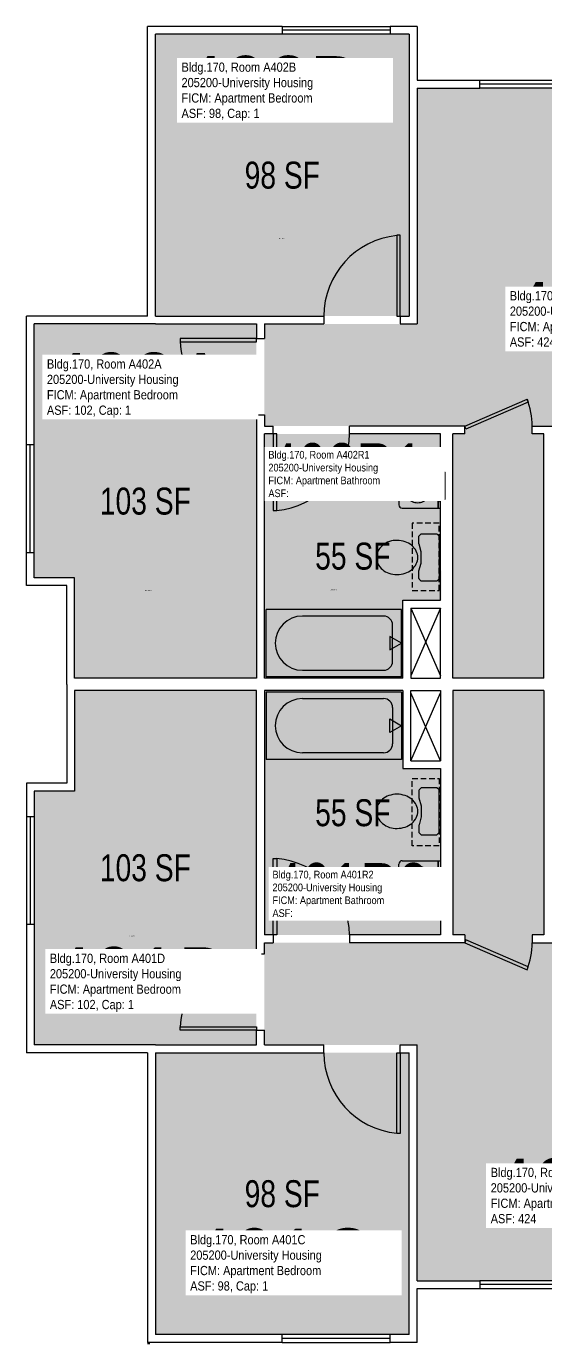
# Model space of a CAD drawing. Header units: inches. Extents: x -54 to 2270, y -57 to 1673.
# Drawn here: x -54 to 177, y 0 to 587 of the extents above; entities that cross this region are included whole.
import ezdxf
from ezdxf.enums import TextEntityAlignment as Align

# ---------------------------------------------------------------- set-up
doc = ezdxf.new("R2010")
doc.units = ezdxf.units.IN
doc.header["$LTSCALE"] = 10
doc.header["$MEASUREMENT"] = 0
doc.linetypes.add('DASHED2', pattern=[0.375, 0.25, -0.125])
doc.layers.get('0').update_dxf_attribs({"linetype": 'CONTINUOUS'})
for name, color, linetype in [('A-DOOR', 2, 'CONTINUOUS'), ('A-GLAZ', 1, 'CONTINUOUS'), ('A-IDEN-RNUM', 7, 'CONTINUOUS'), ('A-IDEN-SNUM', 4, 'CONTINUOUS'), ('A-IDEN-VNUM', 4, 'CONTINUOUS'), ('A-WALL', 5, 'CONTINUOUS'), ('AREA-TEXT', 3, 'CONTINUOUS'), ('Rooms-Category-Color', 7, 'CONTINUOUS'), ('Rooms-College-Color', 7, 'CONTINUOUS'), ('Rooms-Department-Color', 7, 'CONTINUOUS'), ('Rooms-Division-Color', 7, 'CONTINUOUS'), ('Rooms-Information', 7, 'CONTINUOUS')]:
    doc.layers.add(name, color=color, linetype=linetype)
doc.styles.add('CP_AREA', font='arial.ttf', dxfattribs={"height": 15})
doc.styles.add('CP_ROOMSNUMBER', font='arial.ttf', dxfattribs={"height": 1})
doc.styles.add('CP_ROOMVNUMBER', font='arial.ttf', dxfattribs={"width": 0.85, "height": 0.075})

msp = doc.modelspace()

# ---------------------------------------------------------------- hatches: boundary and pattern name
at = {"layer": 'Rooms-Category-Color', "true_color": 0x728ef3}
for points in [[(3.55, 457.52), (116.55, 457.52), (116.55, 583.02), (3.55, 583.02)], [(360.55, 408.52), (364.55, 408.52), (364.55, 412.52), (364.55, 454.02), (248.05, 454.02), (248.05, 559.02), (120.05, 559.02), (120.05, 454.02), (52.05, 454.02), (52.05, 408.52), (56.05, 408.52), (90.05, 408.52), (141.3, 408.52), (141.3, 405.02), (136.05, 405.02), (136.05, 296.27), (176.55, 296.27), (176.55, 405.02), (171.3, 405.02), (171.3, 408.52), (213.54, 408.52), (213.54, 405.02), (266.55, 405.02), (266.55, 330.07), (322.05, 330.02), (322.05, 408.52)], [(-32.45, 296.27), (48.55, 296.27), (48.55, 454.02), (-50.45, 454.02), (-50.45, 341.02), (-32.45, 341.02)], [(90.05, 405.02), (52.05, 405.02), (52.05, 296.27), (113.8, 296.27), (113.8, 331.02), (130.86, 331.02), (130.55, 405.02)], [(-32.45, 290.77), (48.55, 290.77), (48.55, 133.02), (-50.45, 133.02), (-50.45, 246.02), (-32.45, 246.02)], [(360.55, 178.52), (364.55, 178.52), (364.55, 174.52), (364.55, 133.02), (248.05, 133.02), (248.05, 28.02), (120.05, 28.02), (120.05, 133.02), (52.05, 133.02), (52.05, 178.52), (56.05, 178.52), (90.05, 178.52), (141.3, 178.52), (141.3, 182.02), (136.05, 182.02), (136.05, 290.77), (176.55, 290.77), (176.55, 182.02), (171.3, 182.02), (171.3, 178.52), (213.54, 178.52), (213.54, 182.02), (266.55, 182.02), (266.55, 256.97), (323.05, 257.02), (323.05, 178.52)], [(90.05, 182.02), (52.05, 182.02), (52.05, 290.77), (113.8, 290.77), (113.8, 256.02), (130.86, 256.02), (130.55, 182.02)], [(3.55, 129.52), (116.55, 129.52), (116.55, 4.02), (3.55, 4.02)]]:
    msp.add_hatch(color=171, dxfattribs=at).paths.add_polyline_path(points)
at = {"layer": 'Rooms-College-Color', "true_color": 0xadadad}
for points in [[(3.55, 457.52), (116.55, 457.52), (116.55, 583.02), (3.55, 583.02)], [(360.55, 408.52), (364.55, 408.52), (364.55, 412.52), (364.55, 454.02), (248.05, 454.02), (248.05, 559.02), (120.05, 559.02), (120.05, 454.02), (52.05, 454.02), (52.05, 408.52), (56.05, 408.52), (90.05, 408.52), (141.3, 408.52), (141.3, 405.02), (136.05, 405.02), (136.05, 296.27), (176.55, 296.27), (176.55, 405.02), (171.3, 405.02), (171.3, 408.52), (213.54, 408.52), (213.54, 405.02), (266.55, 405.02), (266.55, 330.07), (322.05, 330.02), (322.05, 408.52)], [(-32.45, 296.27), (48.55, 296.27), (48.55, 454.02), (-50.45, 454.02), (-50.45, 341.02), (-32.45, 341.02)], [(90.05, 405.02), (52.05, 405.02), (52.05, 296.27), (113.8, 296.27), (113.8, 331.02), (130.86, 331.02), (130.55, 405.02)], [(-32.45, 290.77), (48.55, 290.77), (48.55, 133.02), (-50.45, 133.02), (-50.45, 246.02), (-32.45, 246.02)], [(360.55, 178.52), (364.55, 178.52), (364.55, 174.52), (364.55, 133.02), (248.05, 133.02), (248.05, 28.02), (120.05, 28.02), (120.05, 133.02), (52.05, 133.02), (52.05, 178.52), (56.05, 178.52), (90.05, 178.52), (141.3, 178.52), (141.3, 182.02), (136.05, 182.02), (136.05, 290.77), (176.55, 290.77), (176.55, 182.02), (171.3, 182.02), (171.3, 178.52), (213.54, 178.52), (213.54, 182.02), (266.55, 182.02), (266.55, 256.97), (323.05, 257.02), (323.05, 178.52)], [(90.05, 182.02), (52.05, 182.02), (52.05, 290.77), (113.8, 290.77), (113.8, 256.02), (130.86, 256.02), (130.55, 182.02)], [(3.55, 129.52), (116.55, 129.52), (116.55, 4.02), (3.55, 4.02)]]:
    msp.add_hatch(color=253, dxfattribs=at).paths.add_polyline_path(points)
at = {"layer": 'Rooms-Department-Color', "true_color": 0x604aed}
for points in [[(3.55, 457.52), (116.55, 457.52), (116.55, 583.02), (3.55, 583.02)], [(360.55, 408.52), (364.55, 408.52), (364.55, 412.52), (364.55, 454.02), (248.05, 454.02), (248.05, 559.02), (120.05, 559.02), (120.05, 454.02), (52.05, 454.02), (52.05, 408.52), (56.05, 408.52), (90.05, 408.52), (141.3, 408.52), (141.3, 405.02), (136.05, 405.02), (136.05, 296.27), (176.55, 296.27), (176.55, 405.02), (171.3, 405.02), (171.3, 408.52), (213.54, 408.52), (213.54, 405.02), (266.55, 405.02), (266.55, 330.07), (322.05, 330.02), (322.05, 408.52)], [(-32.45, 296.27), (48.55, 296.27), (48.55, 454.02), (-50.45, 454.02), (-50.45, 341.02), (-32.45, 341.02)], [(90.05, 405.02), (52.05, 405.02), (52.05, 296.27), (113.8, 296.27), (113.8, 331.02), (130.86, 331.02), (130.55, 405.02)], [(-32.45, 290.77), (48.55, 290.77), (48.55, 133.02), (-50.45, 133.02), (-50.45, 246.02), (-32.45, 246.02)], [(360.55, 178.52), (364.55, 178.52), (364.55, 174.52), (364.55, 133.02), (248.05, 133.02), (248.05, 28.02), (120.05, 28.02), (120.05, 133.02), (52.05, 133.02), (52.05, 178.52), (56.05, 178.52), (90.05, 178.52), (141.3, 178.52), (141.3, 182.02), (136.05, 182.02), (136.05, 290.77), (176.55, 290.77), (176.55, 182.02), (171.3, 182.02), (171.3, 178.52), (213.54, 178.52), (213.54, 182.02), (266.55, 182.02), (266.55, 256.97), (323.05, 257.02), (323.05, 178.52)], [(90.05, 182.02), (52.05, 182.02), (52.05, 290.77), (113.8, 290.77), (113.8, 256.02), (130.86, 256.02), (130.55, 182.02)], [(3.55, 129.52), (116.55, 129.52), (116.55, 4.02), (3.55, 4.02)]]:
    msp.add_hatch(color=173, dxfattribs=at).paths.add_polyline_path(points)
at = {"layer": 'Rooms-Division-Color', "true_color": 0x604aed}
for points in [[(3.55, 457.52), (116.55, 457.52), (116.55, 583.02), (3.55, 583.02)], [(360.55, 408.52), (364.55, 408.52), (364.55, 412.52), (364.55, 454.02), (248.05, 454.02), (248.05, 559.02), (120.05, 559.02), (120.05, 454.02), (52.05, 454.02), (52.05, 408.52), (56.05, 408.52), (90.05, 408.52), (141.3, 408.52), (141.3, 405.02), (136.05, 405.02), (136.05, 296.27), (176.55, 296.27), (176.55, 405.02), (171.3, 405.02), (171.3, 408.52), (213.54, 408.52), (213.54, 405.02), (266.55, 405.02), (266.55, 330.07), (322.05, 330.02), (322.05, 408.52)], [(-32.45, 296.27), (48.55, 296.27), (48.55, 454.02), (-50.45, 454.02), (-50.45, 341.02), (-32.45, 341.02)], [(90.05, 405.02), (52.05, 405.02), (52.05, 296.27), (113.8, 296.27), (113.8, 331.02), (130.86, 331.02), (130.55, 405.02)], [(-32.45, 290.77), (48.55, 290.77), (48.55, 133.02), (-50.45, 133.02), (-50.45, 246.02), (-32.45, 246.02)], [(360.55, 178.52), (364.55, 178.52), (364.55, 174.52), (364.55, 133.02), (248.05, 133.02), (248.05, 28.02), (120.05, 28.02), (120.05, 133.02), (52.05, 133.02), (52.05, 178.52), (56.05, 178.52), (90.05, 178.52), (141.3, 178.52), (141.3, 182.02), (136.05, 182.02), (136.05, 290.77), (176.55, 290.77), (176.55, 182.02), (171.3, 182.02), (171.3, 178.52), (213.54, 178.52), (213.54, 182.02), (266.55, 182.02), (266.55, 256.97), (323.05, 257.02), (323.05, 178.52)], [(90.05, 182.02), (52.05, 182.02), (52.05, 290.77), (113.8, 290.77), (113.8, 256.02), (130.86, 256.02), (130.55, 182.02)], [(3.55, 129.52), (116.55, 129.52), (116.55, 4.02), (3.55, 4.02)]]:
    msp.add_hatch(color=173, dxfattribs=at).paths.add_polyline_path(points)

# ---------------------------------------------------------------- linework, layer by layer
for p, q in [((111.93, 390.52), (111.93, 373.52)), ((113.43, 392.02), (130.55, 392.02)), ((129.43, 392.02), (129.43, 372.02)), ((129.43, 372.02), (129.43, 389.02)), ((129.43, 389.02), (129.93, 389.02)), ((129.93, 375.02), (129.93, 389.02)), ((113.43, 372.02), (130.55, 372.02)), ((129.43, 375.02), (129.93, 375.02)), ((120.93, 359.52), (121.8, 360.4)), ((120.93, 356.08), (120.93, 359.52)), ((122.1, 360.52), (128.75, 360.52)), ((129.05, 360.4), (129.93, 359.52)), ((129.93, 359.52), (129.93, 340.52)), ((121.93, 352.52), (120.94, 355.96)), ((121.93, 347.52), (121.93, 352.52)), ((120.93, 344.02), (121.93, 347.52)), ((120.93, 340.69), (120.93, 344.02)), ((121.93, 339.52), (121.05, 340.4)), ((129.93, 340.52), (128.93, 339.52)), ((128.93, 339.52), (121.93, 339.52)), ((52.93, 296.89), (52.93, 326.89)), ((113.18, 326.89), (52.93, 326.89)), ((105.14, 323.94), (68.99, 323.94)), ((113.18, 296.89), (113.18, 326.89)), ((117.3, 327.52), (130.55, 297.27)), ((130.55, 327.52), (117.3, 297.27)), ((109.16, 303.86), (109.16, 319.93)), ((107.98, 314.89), (107.98, 308.89)), ((113.18, 311.89), (107.98, 314.89)), ((107.98, 308.89), (113.18, 311.89)), ((68.99, 299.84), (105.14, 299.84)), ((113.18, 296.89), (52.93, 296.89)), ((52.93, 290.14), (52.93, 260.14)), ((113.18, 290.14), (52.93, 290.14)), ((113.18, 290.14), (113.18, 260.14)), ((117.3, 259.52), (130.55, 289.77)), ((130.55, 259.52), (117.3, 289.77)), ((68.99, 287.19), (105.14, 287.19)), ((109.16, 283.18), (109.16, 267.11)), ((107.98, 272.14), (107.98, 278.14)), ((107.98, 278.14), (113.18, 275.14)), ((113.18, 275.14), (107.98, 272.14)), ((113.18, 260.14), (52.93, 260.14)), ((105.14, 263.09), (68.99, 263.09)), ((120.93, 246.35), (120.93, 243.02)), ((121.93, 247.52), (121.05, 246.64)), ((128.93, 247.52), (121.93, 247.52)), ((129.93, 246.52), (128.93, 247.52)), ((129.93, 227.52), (129.93, 246.52)), ((120.93, 243.02), (121.93, 239.52)), ((121.93, 239.52), (121.93, 234.52)), ((120.93, 230.96), (120.93, 227.52)), ((121.93, 234.52), (120.94, 231.07)), ((120.93, 227.52), (121.8, 226.64)), ((122.1, 226.52), (128.75, 226.52)), ((129.05, 226.64), (129.93, 227.52)), ((111.93, 196.52), (111.93, 213.52)), ((113.43, 215.02), (130.55, 215.02)), ((129.43, 215.02), (129.43, 198.02)), ((129.43, 195.02), (129.43, 215.02)), ((129.43, 212.02), (129.93, 212.02)), ((129.93, 212.02), (129.93, 198.02)), ((113.43, 195.02), (130.55, 195.02)), ((129.43, 198.02), (129.93, 198.02))]:
    msp.add_line(p, q)
at = {"linetype": 'DASHED2'}
for p, q in [((129.93, 365.36), (117.93, 365.36)), ((117.93, 365.36), (117.93, 335.36)), ((129.93, 335.36), (129.93, 365.36)), ((117.93, 335.36), (129.93, 335.36)), ((117.93, 251.68), (129.93, 251.68)), ((117.93, 221.68), (117.93, 251.68)), ((129.93, 251.68), (129.93, 221.68)), ((129.93, 221.68), (117.93, 221.68))]:
    msp.add_line(p, q, dxfattribs=at)
for centre, radius, start, end in [((113.43, 390.52), 1.5, 90, 180), ((121.66, 382.46), 7.65, 139.89909, 160.77064), ((120.85, 383.15), 6.59, 116.19159, 139.89909), ((120.33, 384.2), 5.42, 90, 116.19159), ((120.33, 384.2), 5.42, 63.80841, 90), ((119.81, 383.15), 6.59, 40.10091, 63.80841), ((119, 382.46), 7.65, 19.22936, 40.10091), ((122.93, 382.02), 9, 160.77064, 180), ((122.93, 382.02), 9, 180, 199.22936), ((117.73, 382.02), 9, 0, 19.22936), ((117.73, 382.02), 9, 340.77064, 0), ((121.66, 381.57), 7.65, 199.22936, 220.10091), ((120.85, 380.89), 6.59, 220.10091, 243.80841), ((119.81, 380.89), 6.59, 296.19159, 319.89909), ((119, 381.57), 7.65, 319.89909, 340.77064), ((113.43, 373.52), 1.5, 180, 270), ((120.33, 379.84), 5.42, 243.80841, 270), ((120.33, 379.84), 5.42, 270, 296.19159), ((122.1, 360.1), 0.418, 90, 135), ((128.75, 360.1), 0.418, 45, 90), ((108.23, 350.02), 6.3, 153.29881, 180), ((109.65, 349.31), 7.89, 129.47246, 153.29881), ((111.14, 347.49), 10.24, 108.83538, 129.47246), ((110.6, 349.09), 8.55, 86.22456, 108.83538), ((111.16, 346.44), 11.18, 71.16462, 90), ((111.76, 348.19), 9.33, 50.52754, 71.16462), ((112.68, 349.31), 7.89, 26.70119, 50.52754), ((114.09, 350.02), 6.3, 0, 26.70119), ((108.23, 350.02), 6.3, 180, 206.70119), ((109.65, 350.73), 7.89, 206.70119, 230.52754), ((112.68, 350.73), 7.89, 309.47246, 333.29881), ((114.09, 350.02), 6.3, 333.29881, 0), ((121.51, 349.46), 0.418, 0, 15.9454), ((110.56, 351.84), 9.33, 230.52754, 251.16462), ((111.16, 353.6), 11.18, 251.16462, 270), ((111.16, 353.6), 11.18, 270, 288.83538), ((111.76, 351.84), 9.33, 288.83538, 309.47246), ((121.35, 340.69), 0.418, 180, 225), ((68.99, 311.89), 12.05, 90, 270), ((105.14, 319.93), 4.02, 0, 90), ((105.14, 303.86), 4.02, 270, 0), ((68.99, 275.14), 12.05, 90, 270), ((105.14, 283.18), 4.02, 0, 90), ((105.14, 267.11), 4.02, 270, 0), ((121.35, 246.35), 0.418, 135, 180), ((109.65, 236.31), 7.89, 129.47246, 153.29881), ((110.56, 235.19), 9.33, 108.83538, 129.47246), ((111.16, 233.44), 11.18, 90, 108.83538), ((111.16, 233.44), 11.18, 71.16462, 90), ((111.76, 235.19), 9.33, 50.52754, 71.16462), ((112.68, 236.31), 7.89, 26.70119, 50.52754), ((108.23, 237.02), 6.3, 153.29881, 180), ((108.23, 237.02), 6.3, 180, 206.70119), ((114.09, 237.02), 6.3, 0, 26.70119), ((114.09, 237.02), 6.3, 333.29881, 0), ((121.51, 237.58), 0.418, 344.0546, 0), ((109.65, 237.73), 7.89, 206.70119, 230.52754), ((111.14, 239.55), 10.24, 230.52754, 251.16462), ((110.6, 237.95), 8.55, 251.16462, 273.77544), ((111.16, 240.6), 11.18, 270, 288.83538), ((111.76, 238.84), 9.33, 288.83538, 309.47246), ((112.68, 237.73), 7.89, 309.47246, 333.29881), ((122.1, 226.94), 0.418, 225, 270), ((128.75, 226.94), 0.418, 270, 315), ((113.43, 213.52), 1.5, 90, 180), ((120.85, 206.15), 6.59, 116.19159, 139.89909), ((120.33, 207.2), 5.42, 90, 116.19159), ((120.33, 207.2), 5.42, 63.80841, 90), ((119.81, 206.15), 6.59, 40.10091, 63.80841), ((122.93, 205.02), 9, 160.77064, 180), ((121.66, 205.46), 7.65, 139.89909, 160.77064), ((119, 205.46), 7.65, 19.22936, 40.10091), ((117.73, 205.02), 9, 0, 19.22936), ((122.93, 205.02), 9, 180, 199.22936), ((121.66, 204.57), 7.65, 199.22936, 220.10091), ((120.85, 203.89), 6.59, 220.10091, 243.80841), ((119.81, 203.89), 6.59, 296.19159, 319.89909), ((119, 204.57), 7.65, 319.89909, 340.77064), ((117.73, 205.02), 9, 340.77064, 0), ((113.43, 196.52), 1.5, 180, 270), ((120.33, 202.84), 5.42, 243.80841, 270), ((120.33, 202.84), 5.42, 270, 296.19159)]:
    msp.add_arc(centre, radius, start, end)
at = {"layer": 'A-DOOR'}
for p, q in [((112.55, 493.52), (111.05, 493.52)), ((111.05, 493.52), (111.05, 457.52)), ((112.55, 457.52), (112.55, 493.52)), ((111.05, 457.52), (112.55, 457.52)), ((48.55, 447.52), (14.55, 447.52)), ((14.55, 447.52), (14.55, 446.02)), ((14.55, 446.02), (48.55, 446.02)), ((48.55, 446.02), (48.55, 447.52)), ((141.3, 408.52), (169.09, 420.57)), ((169.6, 419.25), (141.8, 407.19)), ((169.09, 420.57), (169.6, 419.25)), ((57.55, 405.02), (56.05, 405.02)), ((56.05, 405.02), (56.05, 371.02)), ((57.55, 371.02), (57.55, 405.02)), ((141.8, 407.19), (141.3, 408.52)), ((56.05, 371.02), (57.55, 371.02)), ((56.05, 182.02), (56.05, 216.02)), ((56.05, 216.02), (57.55, 216.02)), ((57.55, 216.02), (57.55, 182.02)), ((57.55, 182.02), (56.05, 182.02)), ((141.8, 179.84), (141.3, 178.52)), ((141.3, 178.52), (169.09, 166.46)), ((169.6, 167.79), (141.8, 179.84)), ((169.09, 166.46), (169.6, 167.79)), ((14.55, 139.52), (14.55, 141.02)), ((14.55, 141.02), (48.55, 141.02)), ((48.55, 141.02), (48.55, 139.52)), ((48.55, 139.52), (14.55, 139.52)), ((111.05, 129.52), (112.55, 129.52)), ((111.05, 93.52), (111.05, 129.52)), ((112.55, 129.52), (112.55, 93.52)), ((112.55, 93.52), (111.05, 93.52))]:
    msp.add_line(p, q, dxfattribs=at)
for centre, radius, start, end in [((114.55, 457.52), 36, 95.57924, 180), ((48.66, 447.67), 34.15, 182.77219, 269.81214), ((137.3, 408.52), 34, 0, 20.76838), ((54.54, 406.43), 35.54, 274.86019, 357.72415), ((54.54, 180.61), 35.54, 2.27585, 85.13981), ((137.3, 178.52), 34, 339.23162, 0), ((48.66, 139.37), 34.15, 90.18786, 177.22781), ((114.55, 129.52), 36, 180, 264.42076)]:
    msp.add_arc(centre, radius, start, end, dxfattribs=at)
at = {"layer": 'A-GLAZ'}
for p, q in [((60.05, 586.52), (108.05, 586.52)), ((108.05, 584.77), (60.05, 584.77)), ((108.05, 583.02), (60.05, 583.02)), ((148.05, 562.52), (220.05, 562.52)), ((220.05, 560.77), (148.05, 560.77)), ((220.05, 559.02), (148.05, 559.02)), ((-53.95, 352.27), (-53.95, 400.27)), ((-52.2, 352.27), (-52.2, 400.27)), ((-50.45, 352.27), (-50.45, 400.27)), ((-53.95, 234.77), (-53.95, 186.77)), ((-52.2, 234.77), (-52.2, 186.77)), ((-50.45, 234.77), (-50.45, 186.77)), ((220.05, 28.02), (148.05, 28.02)), ((220.05, 26.27), (148.05, 26.27)), ((148.05, 24.52), (220.05, 24.52)), ((108.05, 4.02), (60.05, 4.02)), ((108.05, 2.27), (60.05, 2.27)), ((60.05, 0.52), (108.05, 0.52))]:
    msp.add_line(p, q, dxfattribs=at)
at = {"layer": 'A-WALL'}
for p, q in [((0.05, 457.52), (0.05, 586.52)), ((60.05, 586.52), (0.05, 586.52)), ((3.55, 457.52), (3.55, 583.02)), ((60.05, 583.02), (3.55, 583.02)), ((60.05, 586.52), (60.05, 583.02)), ((120.05, 586.52), (108.05, 586.52)), ((108.05, 586.52), (108.05, 583.02)), ((116.55, 583.02), (108.05, 583.02)), ((116.55, 583.02), (116.55, 560.02)), ((120.05, 586.52), (120.05, 562.52)), ((116.55, 560.02), (116.55, 457.52)), ((120.05, 562.52), (148.05, 562.52)), ((120.05, 559.02), (120.05, 454.02)), ((120.05, 559.02), (148.05, 559.02)), ((148.05, 559.02), (148.05, 562.52)), ((-53.95, 400.27), (-53.95, 457.52)), ((0.05, 457.52), (-53.95, 457.52)), ((3.55, 457.52), (78.55, 457.52)), ((78.55, 457.52), (78.55, 454.02)), ((112.55, 457.52), (116.55, 457.52)), ((112.55, 457.52), (112.55, 454.02)), ((-50.45, 400.27), (-50.45, 454.02)), ((3.55, 454.02), (-50.45, 454.02)), ((3.55, 454.02), (48.55, 454.02)), ((48.55, 454.02), (48.55, 447.52)), ((52.05, 454.02), (78.55, 454.02)), ((52.05, 454.02), (52.05, 447.52)), ((112.55, 454.02), (120.05, 454.02)), ((48.55, 447.52), (52.05, 447.52)), ((48.55, 413.52), (48.55, 296.27)), ((48.55, 413.52), (52.05, 413.52)), ((52.05, 408.52), (56.05, 408.52)), ((52.05, 296.27), (52.05, 405.02)), ((56.05, 405.02), (52.05, 405.02)), ((56.05, 405.02), (56.05, 408.52)), ((56.05, 405.02), (56.05, 408.52)), ((141.3, 408.52), (90.05, 408.52)), ((90.05, 405.02), (90.05, 408.52)), ((130.55, 405.02), (90.05, 405.02)), ((130.55, 388.02), (130.55, 405.02)), ((136.05, 296.27), (136.05, 405.02)), ((141.3, 405.02), (141.3, 408.52)), ((171.3, 408.52), (213.54, 408.52)), ((171.3, 405.02), (171.3, 408.52)), ((176.55, 296.27), (176.55, 405.02)), ((-53.95, 400.27), (-50.45, 400.27)), ((130.55, 388.02), (132.55, 388.02)), ((132.55, 376.02), (132.55, 388.02)), ((130.55, 331.02), (130.55, 376.02)), ((130.55, 376.02), (132.55, 376.02)), ((-53.95, 337.52), (-53.95, 352.27)), ((-53.95, 352.27), (-50.45, 352.27)), ((-50.45, 341.02), (-50.45, 352.27)), ((-32.45, 341.02), (-50.45, 341.02)), ((-32.45, 296.27), (-32.45, 341.02)), ((-35.95, 337.52), (-53.95, 337.52)), ((-35.95, 293.52), (-35.95, 337.52)), ((113.8, 296.27), (113.8, 331.02)), ((113.8, 331.02), (130.55, 331.02)), ((117.3, 327.52), (117.3, 296.27)), ((117.3, 327.52), (130.55, 327.52)), ((130.55, 296.27), (130.55, 327.52)), ((-35.95, 293.52), (-35.95, 249.52)), ((48.55, 296.27), (-32.45, 296.27)), ((113.8, 296.27), (52.05, 296.27)), ((117.3, 296.27), (130.55, 296.27)), ((176.55, 296.27), (136.05, 296.27)), ((-32.45, 290.77), (-32.45, 246.02)), ((48.55, 290.77), (-32.45, 290.77)), ((48.55, 173.52), (48.55, 290.77)), ((52.05, 290.77), (52.05, 182.02)), ((113.8, 290.77), (52.05, 290.77)), ((113.8, 290.77), (113.8, 256.02)), ((117.3, 259.52), (117.3, 290.77)), ((117.3, 290.77), (130.55, 290.77)), ((130.55, 290.77), (130.55, 259.52)), ((136.05, 290.77), (136.05, 182.02)), ((176.55, 290.77), (136.05, 290.77)), ((176.55, 290.77), (176.55, 182.02)), ((117.3, 259.52), (130.55, 259.52)), ((113.8, 256.02), (130.55, 256.02)), ((130.55, 256.02), (130.55, 211.02)), ((-53.95, 249.52), (-53.95, 234.77)), ((-35.95, 249.52), (-53.95, 249.52)), ((-50.45, 246.02), (-50.45, 234.77)), ((-32.45, 246.02), (-50.45, 246.02)), ((-53.95, 234.77), (-50.45, 234.77)), ((130.55, 211.02), (132.55, 211.02)), ((132.55, 211.02), (132.55, 199.02)), ((130.55, 199.02), (130.55, 182.02)), ((130.55, 199.02), (132.55, 199.02)), ((-53.95, 186.77), (-53.95, 129.52)), ((-53.95, 186.77), (-50.45, 186.77)), ((-50.45, 186.77), (-50.45, 133.02)), ((56.05, 182.02), (52.05, 182.02)), ((56.05, 182.02), (56.05, 178.52)), ((56.05, 182.02), (56.05, 178.52)), ((130.55, 182.02), (90.05, 182.02)), ((90.05, 182.02), (90.05, 178.52)), ((141.3, 182.02), (141.3, 178.52)), ((171.3, 182.02), (171.3, 178.52)), ((52.05, 178.52), (56.05, 178.52)), ((141.3, 178.52), (90.05, 178.52)), ((171.3, 178.52), (213.54, 178.52)), ((48.55, 173.52), (52.05, 173.52)), ((48.55, 133.02), (48.55, 139.52)), ((48.55, 139.52), (52.05, 139.52)), ((52.05, 133.02), (52.05, 139.52)), ((0.05, 129.52), (-53.95, 129.52)), ((3.55, 133.02), (-50.45, 133.02)), ((0.05, 129.52), (0.05, 0.52)), ((3.55, 133.02), (48.55, 133.02)), ((3.55, 129.52), (78.55, 129.52)), ((3.55, 129.52), (3.55, 4.02)), ((52.05, 133.02), (78.55, 133.02)), ((78.55, 129.52), (78.55, 133.02)), ((112.55, 133.02), (120.05, 133.02)), ((112.55, 129.52), (112.55, 133.02)), ((112.55, 129.52), (116.55, 129.52)), ((116.55, 27.02), (116.55, 129.52)), ((120.05, 28.02), (120.05, 133.02)), ((116.55, 4.02), (116.55, 27.02)), ((120.05, 28.02), (148.05, 28.02)), ((120.05, 0.52), (120.05, 24.52)), ((120.05, 24.52), (148.05, 24.52)), ((148.05, 28.02), (148.05, 24.52)), ((0, 0), (1, 0)), ((0, 0), (1, 0)), ((60.05, 0.52), (0.05, 0.52)), ((60.05, 4.02), (3.55, 4.02)), ((60.05, 0.52), (60.05, 4.02)), ((108.05, 0.52), (108.05, 4.02)), ((116.55, 4.02), (108.05, 4.02)), ((120.05, 0.52), (108.05, 0.52))]:
    msp.add_line(p, q, dxfattribs=at)
at = {"layer": 'A-WALL', "linetype": 'Continuous'}
for p, q in [((52.05, 413.52), (52.05, 408.52)), ((141.3, 405.02), (136.05, 405.02)), ((176.55, 405.02), (171.3, 405.02)), ((141.3, 182.02), (136.05, 182.02)), ((176.55, 182.02), (171.3, 182.02)), ((52.05, 173.52), (52.05, 178.52))]:
    msp.add_line(p, q, dxfattribs=at)

# ---------------------------------------------------------------- texts
at = {"layer": 'A-IDEN-RNUM', "style": 'CP_ROOMSNUMBER'}
for s, p in [('0402-B0', (58.59, 491.84)), ('0402-A0', (-1.09, 335.13)), ('0402-R1', (81.6, 335.44)), ('0401-R2', (92.02, 201.19)), ('0401-D0', (-8.14, 181.31)), ('0401-C0', (56.59, 33.62))]:
    msp.add_text(s, height=0.36, dxfattribs=at).set_placement(p)
at = {"layer": 'A-IDEN-SNUM', "style": 'CP_ROOMSNUMBER'}
for s, p in [('1700A402B0', (58.59, 491.84)), ('1700A402A0', (-1.09, 335.13)), ('1700A402R1', (81.6, 335.44)), ('1700A401R2', (92.02, 201.19)), ('1700A401D0', (-8.14, 181.31)), ('1700A401C0', (56.59, 33.62))]:
    msp.add_text(s, height=0.36, dxfattribs=at).set_placement(p)
at = {"layer": 'A-IDEN-VNUM', "style": 'CP_ROOMVNUMBER'}
for s, height, width, p in [('402B', 28.8, 0.85, (15.16, 544.48)), ('402', 28.8, 0.85, (161.38, 443.88)), ('402A', 28.8, 0.85, (-44.78, 412.32)), ('402R1', 24, 0.7, (53.86, 376.86)), ('401R2', 24, 0.7, (55.69, 189.94)), ('401D', 28.8, 0.85, (-43.48, 147.69)), ('401', 28.8, 0.85, (152.87, 53.54)), ('401C', 28.8, 0.85, (19.03, 22.4))]:
    msp.add_text(s, height=height, dxfattribs=dict(at, width=width)).set_placement(p)
at = {"layer": 'AREA-TEXT', "style": 'CP_AREA', "width": 0.75}
for s, p in [('98 SF', (60.05, 520.27)), ('103 SF', (-0.95, 375.14)), ('55 SF', (91.46, 350.64)), ('55 SF', (91.46, 236.39)), ('103 SF', (-0.95, 211.89)), ('98 SF', (60.05, 66.77))]:
    msp.add_text(s, height=12, dxfattribs=at).set_placement(p, align=Align.MIDDLE_CENTER)

# ---------------------------------------------------------------- next in the draw order: texts
at = {"layer": 'Rooms-Information', "attachment_point": 7, "style": 'CP_ROOMVNUMBER', "bg_fill": 3, "box_fill_scale": 1.5, "bg_fill_color": 256, "bg_fill_true_color": 13158600, "bg_fill_transparency": 0}
for s, insert, char_height, width in [('Bldg.170, Room A402B^M^J205200-University Housing^M^JFICM: Apartment Bedroom^M^JASF: 98, Cap: 1', (15.16, 544.48), 4.1143, 92.16), ('Bldg.170, Room A402^M^J205200-University Housing^M^JFICM: Apartment Common Living^M^JASF: 424', (161.38, 443.88), 4.1143, 92.16), ('Bldg.170, Room A402A^M^J205200-University Housing^M^JFICM: Apartment Bedroom^M^JASF: 102, Cap: 1', (-44.78, 412.32), 4.1143, 92.16), ('Bldg.170, Room A402R1^M^J205200-University Housing^M^JFICM: Apartment Bathroom^M^JASF: ', (53.86, 376.86), 3.4286, 76.8), ('Bldg.170, Room A401R2^M^J205200-University Housing^M^JFICM: Apartment Bathroom^M^JASF: ', (55.69, 189.94), 3.4286, 76.8), ('Bldg.170, Room A401D^M^J205200-University Housing^M^JFICM: Apartment Bedroom^M^JASF: 102, Cap: 1', (-43.48, 147.69), 4.1143, 92.16), ('Bldg.170, Room A401^M^J205200-University Housing^M^JFICM: Apartment Common Living^M^JASF: 424', (152.87, 53.54), 4.1143, 92.16), ('Bldg.170, Room A401C^M^J205200-University Housing^M^JFICM: Apartment Bedroom^M^JASF: 98, Cap: 1', (19.03, 22.4), 4.1143, 92.16)]:
    msp.add_mtext(s, dxfattribs=dict(at, insert=insert, char_height=char_height, width=width))

doc.saveas('drawing.dxf')
